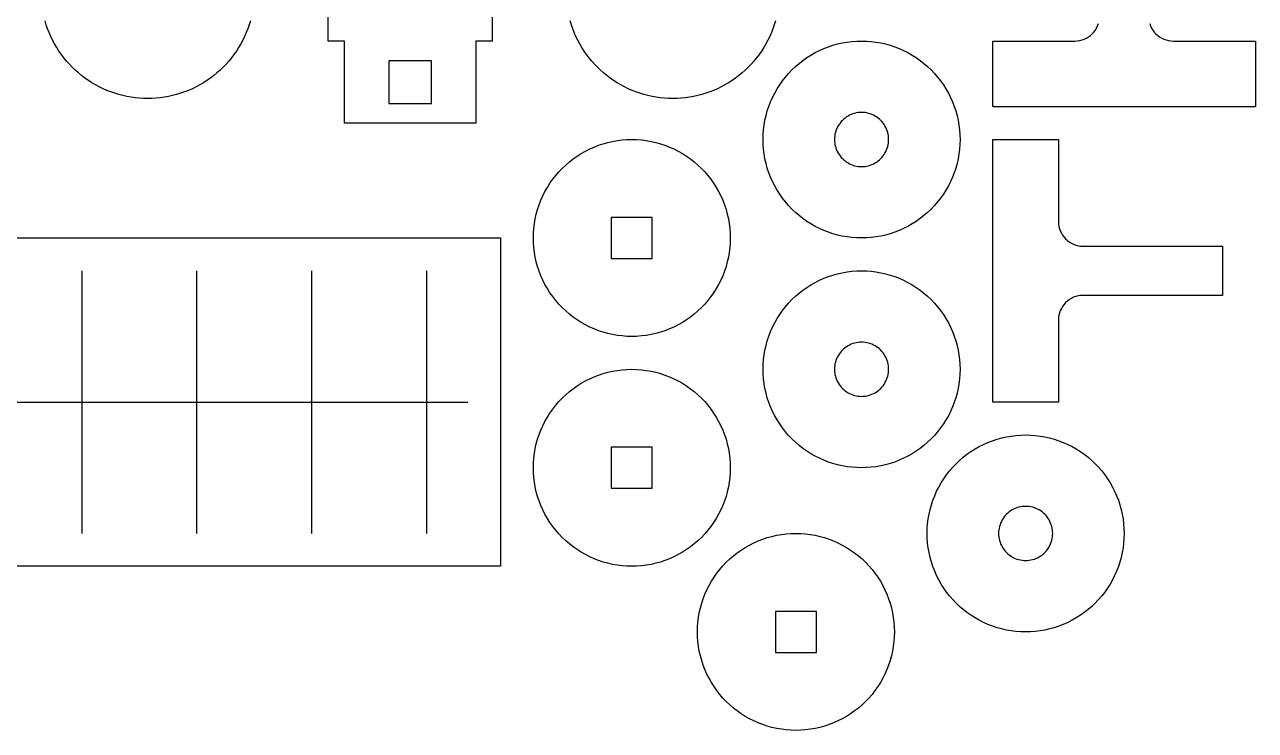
# Model space of a CAD drawing. Header units: millimetres. Extents: x 5 to 513, y 5 to 395.
# Drawn here: x 438 to 513, y 5 to 48 of the extents above; entities that cross this region are included whole.
import ezdxf

# ---------------------------------------------------------------- set-up
doc = ezdxf.new("R2010")
doc.units = ezdxf.units.MM
doc.layers.add('CUT', color=1, linetype='Continuous')
doc.layers.add('ENGRAVE', color=5, linetype='Continuous')

msp = doc.modelspace()

# ---------------------------------------------------------------- linework, layer by layer
at = {"layer": 'CUT'}
for points in [[(451.756, 48.236), (451.682, 47.991), (451.598, 47.75), (451.505, 47.513), (451.403, 47.279), (451.292, 47.049), (451.171, 46.824), (451.042, 46.604), (450.905, 46.389), (450.759, 46.179), (450.605, 45.976), (450.443, 45.779), (450.273, 45.588), (450.096, 45.404), (449.912, 45.227), (449.721, 45.057), (449.524, 44.895), (449.321, 44.741), (449.111, 44.595), (448.896, 44.458), (448.676, 44.329), (448.451, 44.208), (448.221, 44.097), (447.987, 43.995), (447.75, 43.902), (447.509, 43.818), (447.264, 43.744), (447.017, 43.68), (446.768, 43.625), (446.517, 43.58), (446.264, 43.545), (446.01, 43.52), (445.755, 43.505), (445.5, 43.5), (445.245, 43.505), (444.99, 43.52), (444.736, 43.545), (444.483, 43.58), (444.232, 43.625), (443.983, 43.68), (443.736, 43.744), (443.491, 43.818), (443.25, 43.902), (443.013, 43.995), (442.779, 44.097), (442.549, 44.208), (442.324, 44.329), (442.104, 44.458), (441.889, 44.595), (441.679, 44.741), (441.476, 44.895), (441.279, 45.057), (441.088, 45.227), (440.904, 45.404), (440.727, 45.588), (440.557, 45.779), (440.395, 45.976), (440.241, 46.179), (440.095, 46.389), (439.958, 46.604), (439.829, 46.824), (439.708, 47.049), (439.597, 47.279), (439.495, 47.513), (439.402, 47.75), (439.318, 47.991), (439.244, 48.236)], [(466.5, 48.5), (466.5, 47), (465.5, 47), (465.5, 42), (457.5, 42), (457.5, 47), (456.5, 47), (456.5, 48.5)], [(483.756, 48.236), (483.682, 47.991), (483.598, 47.75), (483.505, 47.513), (483.403, 47.279), (483.292, 47.049), (483.171, 46.824), (483.042, 46.604), (482.905, 46.389), (482.759, 46.179), (482.605, 45.976), (482.443, 45.779), (482.273, 45.588), (482.096, 45.404), (481.912, 45.227), (481.721, 45.057), (481.524, 44.895), (481.321, 44.741), (481.111, 44.595), (480.896, 44.458), (480.676, 44.329), (480.451, 44.208), (480.221, 44.097), (479.987, 43.995), (479.75, 43.902), (479.509, 43.818), (479.264, 43.744), (479.017, 43.68), (478.768, 43.625), (478.517, 43.58), (478.264, 43.545), (478.01, 43.52), (477.755, 43.505), (477.5, 43.5), (477.245, 43.505), (476.99, 43.52), (476.736, 43.545), (476.483, 43.58), (476.232, 43.625), (475.983, 43.68), (475.736, 43.744), (475.491, 43.818), (475.25, 43.902), (475.013, 43.995), (474.779, 44.097), (474.549, 44.208), (474.324, 44.329), (474.104, 44.458), (473.889, 44.595), (473.679, 44.741), (473.476, 44.895), (473.279, 45.057), (473.088, 45.227), (472.904, 45.404), (472.727, 45.588), (472.557, 45.779), (472.395, 45.976), (472.241, 46.179), (472.095, 46.389), (471.958, 46.604), (471.829, 46.824), (471.708, 47.049), (471.597, 47.279), (471.495, 47.513), (471.402, 47.75), (471.318, 47.991), (471.244, 48.236)], [(506.565, 48.065), (506.614, 47.926), (506.677, 47.793), (506.753, 47.667), (506.84, 47.548), (506.939, 47.439), (507.048, 47.34), (507.167, 47.253), (507.293, 47.177), (507.426, 47.114), (507.565, 47.065), (507.707, 47.029), (507.853, 47.007), (508, 47), (512.963, 47), (512.998, 46.998), (513, 46.963), (513, 43.037), (512.998, 43.002), (512.963, 43), (497.037, 43), (497.002, 43.002), (497, 43.037), (497, 46.963), (497.002, 46.998), (497.037, 47), (502, 47), (502.147, 47.007), (502.293, 47.029), (502.435, 47.065), (502.574, 47.114), (502.707, 47.177), (502.833, 47.253), (502.952, 47.34), (503.061, 47.439), (503.16, 47.548), (503.247, 47.667), (503.323, 47.793), (503.386, 47.926), (503.435, 48.065)]]:
    msp.add_lwpolyline(points, dxfattribs=at)
for points in [[(494.993, 40.706), (494.971, 40.412), (494.935, 40.12), (494.885, 39.829), (494.82, 39.542), (494.742, 39.258), (494.649, 38.979), (494.543, 38.704), (494.424, 38.435), (494.292, 38.172), (494.146, 37.915), (493.989, 37.667), (493.819, 37.426), (493.638, 37.194), (493.446, 36.971), (493.243, 36.757), (493.029, 36.554), (492.806, 36.362), (492.574, 36.181), (492.333, 36.011), (492.085, 35.854), (491.828, 35.708), (491.565, 35.576), (491.296, 35.457), (491.021, 35.351), (490.742, 35.258), (490.458, 35.18), (490.171, 35.115), (489.88, 35.065), (489.588, 35.029), (489.294, 35.007), (489, 35), (488.706, 35.007), (488.412, 35.029), (488.12, 35.065), (487.829, 35.115), (487.542, 35.18), (487.258, 35.258), (486.979, 35.351), (486.704, 35.457), (486.435, 35.576), (486.172, 35.708), (485.915, 35.854), (485.667, 36.011), (485.426, 36.181), (485.194, 36.362), (484.971, 36.554), (484.757, 36.757), (484.554, 36.971), (484.362, 37.194), (484.181, 37.426), (484.011, 37.667), (483.854, 37.915), (483.708, 38.172), (483.576, 38.435), (483.457, 38.704), (483.351, 38.979), (483.258, 39.258), (483.18, 39.542), (483.115, 39.829), (483.065, 40.12), (483.029, 40.412), (483.007, 40.706), (483, 41), (483.007, 41.294), (483.029, 41.588), (483.065, 41.88), (483.115, 42.171), (483.18, 42.458), (483.258, 42.742), (483.351, 43.021), (483.457, 43.296), (483.576, 43.565), (483.708, 43.828), (483.854, 44.085), (484.011, 44.333), (484.181, 44.574), (484.362, 44.806), (484.554, 45.029), (484.757, 45.243), (484.971, 45.446), (485.194, 45.638), (485.426, 45.819), (485.667, 45.989), (485.915, 46.146), (486.172, 46.292), (486.435, 46.424), (486.704, 46.543), (486.979, 46.649), (487.258, 46.742), (487.542, 46.82), (487.829, 46.885), (488.12, 46.935), (488.412, 46.971), (488.706, 46.993), (489, 47), (489.294, 46.993), (489.588, 46.971), (489.88, 46.935), (490.171, 46.885), (490.458, 46.82), (490.742, 46.742), (491.021, 46.649), (491.296, 46.543), (491.565, 46.424), (491.828, 46.292), (492.085, 46.146), (492.333, 45.989), (492.574, 45.819), (492.806, 45.638), (493.029, 45.446), (493.243, 45.243), (493.446, 45.029), (493.638, 44.806), (493.819, 44.574), (493.989, 44.333), (494.146, 44.085), (494.292, 43.828), (494.424, 43.565), (494.543, 43.296), (494.649, 43.021), (494.742, 42.742), (494.82, 42.458), (494.885, 42.171), (494.935, 41.88), (494.971, 41.588), (494.993, 41.294), (495, 41)], [(460.2, 45.8), (460.2, 43.2), (462.8, 43.2), (462.8, 45.8)], [(490.646, 41.108), (490.636, 41.215), (490.618, 41.322), (490.594, 41.427), (490.562, 41.53), (490.524, 41.631), (490.48, 41.73), (490.429, 41.825), (490.372, 41.917), (490.309, 42.004), (490.241, 42.088), (490.167, 42.167), (490.088, 42.241), (490.004, 42.309), (489.917, 42.372), (489.825, 42.429), (489.73, 42.48), (489.631, 42.524), (489.53, 42.562), (489.427, 42.594), (489.322, 42.618), (489.215, 42.636), (489.108, 42.646), (489, 42.65), (488.892, 42.646), (488.785, 42.636), (488.678, 42.618), (488.573, 42.594), (488.47, 42.562), (488.369, 42.524), (488.27, 42.48), (488.175, 42.429), (488.083, 42.372), (487.996, 42.309), (487.912, 42.241), (487.833, 42.167), (487.759, 42.088), (487.691, 42.004), (487.628, 41.917), (487.571, 41.825), (487.52, 41.73), (487.476, 41.631), (487.438, 41.53), (487.406, 41.427), (487.382, 41.322), (487.364, 41.215), (487.354, 41.108), (487.35, 41), (487.354, 40.892), (487.364, 40.785), (487.382, 40.678), (487.406, 40.573), (487.438, 40.47), (487.476, 40.369), (487.52, 40.27), (487.571, 40.175), (487.628, 40.083), (487.691, 39.996), (487.759, 39.912), (487.833, 39.833), (487.912, 39.759), (487.996, 39.691), (488.083, 39.628), (488.175, 39.571), (488.27, 39.52), (488.369, 39.476), (488.47, 39.438), (488.573, 39.406), (488.678, 39.382), (488.785, 39.364), (488.892, 39.354), (489, 39.35), (489.108, 39.354), (489.215, 39.364), (489.322, 39.382), (489.427, 39.406), (489.53, 39.438), (489.631, 39.476), (489.73, 39.52), (489.825, 39.571), (489.917, 39.628), (490.004, 39.691), (490.088, 39.759), (490.167, 39.833), (490.241, 39.912), (490.309, 39.996), (490.372, 40.083), (490.429, 40.175), (490.48, 40.27), (490.524, 40.369), (490.562, 40.47), (490.594, 40.573), (490.618, 40.678), (490.636, 40.785), (490.646, 40.892), (490.65, 41)], [(480.993, 34.706), (480.971, 34.412), (480.935, 34.12), (480.885, 33.829), (480.82, 33.542), (480.742, 33.258), (480.649, 32.979), (480.543, 32.704), (480.424, 32.435), (480.292, 32.172), (480.146, 31.915), (479.989, 31.667), (479.819, 31.426), (479.638, 31.194), (479.446, 30.971), (479.243, 30.757), (479.029, 30.554), (478.806, 30.362), (478.574, 30.181), (478.333, 30.011), (478.085, 29.854), (477.828, 29.708), (477.565, 29.576), (477.296, 29.457), (477.021, 29.351), (476.742, 29.258), (476.458, 29.18), (476.171, 29.115), (475.88, 29.065), (475.588, 29.029), (475.294, 29.007), (475, 29), (474.706, 29.007), (474.412, 29.029), (474.12, 29.065), (473.829, 29.115), (473.542, 29.18), (473.258, 29.258), (472.979, 29.351), (472.704, 29.457), (472.435, 29.576), (472.172, 29.708), (471.915, 29.854), (471.667, 30.011), (471.426, 30.181), (471.194, 30.362), (470.971, 30.554), (470.757, 30.757), (470.554, 30.971), (470.362, 31.194), (470.181, 31.426), (470.011, 31.667), (469.854, 31.915), (469.708, 32.172), (469.576, 32.435), (469.457, 32.704), (469.351, 32.979), (469.258, 33.258), (469.18, 33.542), (469.115, 33.829), (469.065, 34.12), (469.029, 34.412), (469.007, 34.706), (469, 35), (469.007, 35.294), (469.029, 35.588), (469.065, 35.88), (469.115, 36.171), (469.18, 36.458), (469.258, 36.742), (469.351, 37.021), (469.457, 37.296), (469.576, 37.565), (469.708, 37.828), (469.854, 38.085), (470.011, 38.333), (470.181, 38.574), (470.362, 38.806), (470.554, 39.029), (470.757, 39.243), (470.971, 39.446), (471.194, 39.638), (471.426, 39.819), (471.667, 39.989), (471.915, 40.146), (472.172, 40.292), (472.435, 40.424), (472.704, 40.543), (472.979, 40.649), (473.258, 40.742), (473.542, 40.82), (473.829, 40.885), (474.12, 40.935), (474.412, 40.971), (474.706, 40.993), (475, 41), (475.294, 40.993), (475.588, 40.971), (475.88, 40.935), (476.171, 40.885), (476.458, 40.82), (476.742, 40.742), (477.021, 40.649), (477.296, 40.543), (477.565, 40.424), (477.828, 40.292), (478.085, 40.146), (478.333, 39.989), (478.574, 39.819), (478.806, 39.638), (479.029, 39.446), (479.243, 39.243), (479.446, 39.029), (479.638, 38.806), (479.819, 38.574), (479.989, 38.333), (480.146, 38.085), (480.292, 37.828), (480.424, 37.565), (480.543, 37.296), (480.649, 37.021), (480.742, 36.742), (480.82, 36.458), (480.885, 36.171), (480.935, 35.88), (480.971, 35.588), (480.993, 35.294), (481, 35)], [(500.998, 25.002), (500.963, 25), (497.037, 25), (497.002, 25.002), (497, 25.037), (497, 40.963), (497.002, 40.998), (497.037, 41), (500.963, 41), (500.998, 40.998), (501, 40.963), (501, 36), (501.007, 35.853), (501.029, 35.707), (501.065, 35.565), (501.114, 35.426), (501.177, 35.293), (501.253, 35.167), (501.34, 35.048), (501.439, 34.939), (501.548, 34.84), (501.667, 34.753), (501.793, 34.677), (501.926, 34.614), (502.065, 34.565), (502.207, 34.529), (502.353, 34.507), (502.5, 34.5), (510.963, 34.5), (510.998, 34.498), (511, 34.463), (511, 31.537), (510.998, 31.502), (510.963, 31.5), (502.5, 31.5), (502.353, 31.493), (502.207, 31.471), (502.065, 31.435), (501.926, 31.386), (501.793, 31.323), (501.667, 31.247), (501.548, 31.16), (501.439, 31.061), (501.34, 30.952), (501.253, 30.833), (501.177, 30.707), (501.114, 30.574), (501.065, 30.435), (501.029, 30.293), (501.007, 30.147), (501, 30), (501, 25.037)], [(476.25, 36.25), (473.75, 36.25), (473.75, 33.75), (476.25, 33.75)], [(409, 15), (409, 35), (467, 35), (467, 15)], [(494.993, 26.706), (494.971, 26.412), (494.935, 26.12), (494.885, 25.829), (494.82, 25.542), (494.742, 25.258), (494.649, 24.979), (494.543, 24.704), (494.424, 24.435), (494.292, 24.172), (494.146, 23.915), (493.989, 23.667), (493.819, 23.426), (493.638, 23.194), (493.446, 22.971), (493.243, 22.757), (493.029, 22.554), (492.806, 22.362), (492.574, 22.181), (492.333, 22.011), (492.085, 21.854), (491.828, 21.708), (491.565, 21.576), (491.296, 21.457), (491.021, 21.351), (490.742, 21.258), (490.458, 21.18), (490.171, 21.115), (489.88, 21.065), (489.588, 21.029), (489.294, 21.007), (489, 21), (488.706, 21.007), (488.412, 21.029), (488.12, 21.065), (487.829, 21.115), (487.542, 21.18), (487.258, 21.258), (486.979, 21.351), (486.704, 21.457), (486.435, 21.576), (486.172, 21.708), (485.915, 21.854), (485.667, 22.011), (485.426, 22.181), (485.194, 22.362), (484.971, 22.554), (484.757, 22.757), (484.554, 22.971), (484.362, 23.194), (484.181, 23.426), (484.011, 23.667), (483.854, 23.915), (483.708, 24.172), (483.576, 24.435), (483.457, 24.704), (483.351, 24.979), (483.258, 25.258), (483.18, 25.542), (483.115, 25.829), (483.065, 26.12), (483.029, 26.412), (483.007, 26.706), (483, 27), (483.007, 27.294), (483.029, 27.588), (483.065, 27.88), (483.115, 28.171), (483.18, 28.458), (483.258, 28.742), (483.351, 29.021), (483.457, 29.296), (483.576, 29.565), (483.708, 29.828), (483.854, 30.085), (484.011, 30.333), (484.181, 30.574), (484.362, 30.806), (484.554, 31.029), (484.757, 31.243), (484.971, 31.446), (485.194, 31.638), (485.426, 31.819), (485.667, 31.989), (485.915, 32.146), (486.172, 32.292), (486.435, 32.424), (486.704, 32.543), (486.979, 32.649), (487.258, 32.742), (487.542, 32.82), (487.829, 32.885), (488.12, 32.935), (488.412, 32.971), (488.706, 32.993), (489, 33), (489.294, 32.993), (489.588, 32.971), (489.88, 32.935), (490.171, 32.885), (490.458, 32.82), (490.742, 32.742), (491.021, 32.649), (491.296, 32.543), (491.565, 32.424), (491.828, 32.292), (492.085, 32.146), (492.333, 31.989), (492.574, 31.819), (492.806, 31.638), (493.029, 31.446), (493.243, 31.243), (493.446, 31.029), (493.638, 30.806), (493.819, 30.574), (493.989, 30.333), (494.146, 30.085), (494.292, 29.828), (494.424, 29.565), (494.543, 29.296), (494.649, 29.021), (494.742, 28.742), (494.82, 28.458), (494.885, 28.171), (494.935, 27.88), (494.971, 27.588), (494.993, 27.294), (495, 27)], [(490.646, 27.108), (490.636, 27.215), (490.618, 27.322), (490.594, 27.427), (490.562, 27.53), (490.524, 27.631), (490.48, 27.73), (490.429, 27.825), (490.372, 27.917), (490.309, 28.004), (490.241, 28.088), (490.167, 28.167), (490.088, 28.241), (490.004, 28.309), (489.917, 28.372), (489.825, 28.429), (489.73, 28.48), (489.631, 28.524), (489.53, 28.562), (489.427, 28.594), (489.322, 28.618), (489.215, 28.636), (489.108, 28.646), (489, 28.65), (488.892, 28.646), (488.785, 28.636), (488.678, 28.618), (488.573, 28.594), (488.47, 28.562), (488.369, 28.524), (488.27, 28.48), (488.175, 28.429), (488.083, 28.372), (487.996, 28.309), (487.912, 28.241), (487.833, 28.167), (487.759, 28.088), (487.691, 28.004), (487.628, 27.917), (487.571, 27.825), (487.52, 27.73), (487.476, 27.631), (487.438, 27.53), (487.406, 27.427), (487.382, 27.322), (487.364, 27.215), (487.354, 27.108), (487.35, 27), (487.354, 26.892), (487.364, 26.785), (487.382, 26.678), (487.406, 26.573), (487.438, 26.47), (487.476, 26.369), (487.52, 26.27), (487.571, 26.175), (487.628, 26.083), (487.691, 25.996), (487.759, 25.912), (487.833, 25.833), (487.912, 25.759), (487.996, 25.691), (488.083, 25.628), (488.175, 25.571), (488.27, 25.52), (488.369, 25.476), (488.47, 25.438), (488.573, 25.406), (488.678, 25.382), (488.785, 25.364), (488.892, 25.354), (489, 25.35), (489.108, 25.354), (489.215, 25.364), (489.322, 25.382), (489.427, 25.406), (489.53, 25.438), (489.631, 25.476), (489.73, 25.52), (489.825, 25.571), (489.917, 25.628), (490.004, 25.691), (490.088, 25.759), (490.167, 25.833), (490.241, 25.912), (490.309, 25.996), (490.372, 26.083), (490.429, 26.175), (490.48, 26.27), (490.524, 26.369), (490.562, 26.47), (490.594, 26.573), (490.618, 26.678), (490.636, 26.785), (490.646, 26.892), (490.65, 27)], [(480.993, 20.706), (480.971, 20.412), (480.935, 20.12), (480.885, 19.829), (480.82, 19.542), (480.742, 19.258), (480.649, 18.979), (480.543, 18.704), (480.424, 18.435), (480.292, 18.172), (480.146, 17.915), (479.989, 17.667), (479.819, 17.426), (479.638, 17.194), (479.446, 16.971), (479.243, 16.757), (479.029, 16.554), (478.806, 16.362), (478.574, 16.181), (478.333, 16.011), (478.085, 15.854), (477.828, 15.708), (477.565, 15.576), (477.296, 15.457), (477.021, 15.351), (476.742, 15.258), (476.458, 15.18), (476.171, 15.115), (475.88, 15.065), (475.588, 15.029), (475.294, 15.007), (475, 15), (474.706, 15.007), (474.412, 15.029), (474.12, 15.065), (473.829, 15.115), (473.542, 15.18), (473.258, 15.258), (472.979, 15.351), (472.704, 15.457), (472.435, 15.576), (472.172, 15.708), (471.915, 15.854), (471.667, 16.011), (471.426, 16.181), (471.194, 16.362), (470.971, 16.554), (470.757, 16.757), (470.554, 16.971), (470.362, 17.194), (470.181, 17.426), (470.011, 17.667), (469.854, 17.915), (469.708, 18.172), (469.576, 18.435), (469.457, 18.704), (469.351, 18.979), (469.258, 19.258), (469.18, 19.542), (469.115, 19.829), (469.065, 20.12), (469.029, 20.412), (469.007, 20.706), (469, 21), (469.007, 21.294), (469.029, 21.588), (469.065, 21.88), (469.115, 22.171), (469.18, 22.458), (469.258, 22.742), (469.351, 23.021), (469.457, 23.296), (469.576, 23.565), (469.708, 23.828), (469.854, 24.085), (470.011, 24.333), (470.181, 24.574), (470.362, 24.806), (470.554, 25.029), (470.757, 25.243), (470.971, 25.446), (471.194, 25.638), (471.426, 25.819), (471.667, 25.989), (471.915, 26.146), (472.172, 26.292), (472.435, 26.424), (472.704, 26.543), (472.979, 26.649), (473.258, 26.742), (473.542, 26.82), (473.829, 26.885), (474.12, 26.935), (474.412, 26.971), (474.706, 26.993), (475, 27), (475.294, 26.993), (475.588, 26.971), (475.88, 26.935), (476.171, 26.885), (476.458, 26.82), (476.742, 26.742), (477.021, 26.649), (477.296, 26.543), (477.565, 26.424), (477.828, 26.292), (478.085, 26.146), (478.333, 25.989), (478.574, 25.819), (478.806, 25.638), (479.029, 25.446), (479.243, 25.243), (479.446, 25.029), (479.638, 24.806), (479.819, 24.574), (479.989, 24.333), (480.146, 24.085), (480.292, 23.828), (480.424, 23.565), (480.543, 23.296), (480.649, 23.021), (480.742, 22.742), (480.82, 22.458), (480.885, 22.171), (480.935, 21.88), (480.971, 21.588), (480.993, 21.294), (481, 21)], [(504.993, 16.706), (504.971, 16.412), (504.935, 16.12), (504.885, 15.829), (504.82, 15.542), (504.742, 15.258), (504.649, 14.979), (504.543, 14.704), (504.424, 14.435), (504.292, 14.172), (504.146, 13.915), (503.989, 13.667), (503.819, 13.426), (503.638, 13.194), (503.446, 12.971), (503.243, 12.757), (503.029, 12.554), (502.806, 12.362), (502.574, 12.181), (502.333, 12.011), (502.085, 11.854), (501.828, 11.708), (501.565, 11.576), (501.296, 11.457), (501.021, 11.351), (500.742, 11.258), (500.458, 11.18), (500.171, 11.115), (499.88, 11.065), (499.588, 11.029), (499.294, 11.007), (499, 11), (498.706, 11.007), (498.412, 11.029), (498.12, 11.065), (497.829, 11.115), (497.542, 11.18), (497.258, 11.258), (496.979, 11.351), (496.704, 11.457), (496.435, 11.576), (496.172, 11.708), (495.915, 11.854), (495.667, 12.011), (495.426, 12.181), (495.194, 12.362), (494.971, 12.554), (494.757, 12.757), (494.554, 12.971), (494.362, 13.194), (494.181, 13.426), (494.011, 13.667), (493.854, 13.915), (493.708, 14.172), (493.576, 14.435), (493.457, 14.704), (493.351, 14.979), (493.258, 15.258), (493.18, 15.542), (493.115, 15.829), (493.065, 16.12), (493.029, 16.412), (493.007, 16.706), (493, 17), (493.007, 17.294), (493.029, 17.588), (493.065, 17.88), (493.115, 18.171), (493.18, 18.458), (493.258, 18.742), (493.351, 19.021), (493.457, 19.296), (493.576, 19.565), (493.708, 19.828), (493.854, 20.085), (494.011, 20.333), (494.181, 20.574), (494.362, 20.806), (494.554, 21.029), (494.757, 21.243), (494.971, 21.446), (495.194, 21.638), (495.426, 21.819), (495.667, 21.989), (495.915, 22.146), (496.172, 22.292), (496.435, 22.424), (496.704, 22.543), (496.979, 22.649), (497.258, 22.742), (497.542, 22.82), (497.829, 22.885), (498.12, 22.935), (498.412, 22.971), (498.706, 22.993), (499, 23), (499.294, 22.993), (499.588, 22.971), (499.88, 22.935), (500.171, 22.885), (500.458, 22.82), (500.742, 22.742), (501.021, 22.649), (501.296, 22.543), (501.565, 22.424), (501.828, 22.292), (502.085, 22.146), (502.333, 21.989), (502.574, 21.819), (502.806, 21.638), (503.029, 21.446), (503.243, 21.243), (503.446, 21.029), (503.638, 20.806), (503.819, 20.574), (503.989, 20.333), (504.146, 20.085), (504.292, 19.828), (504.424, 19.565), (504.543, 19.296), (504.649, 19.021), (504.742, 18.742), (504.82, 18.458), (504.885, 18.171), (504.935, 17.88), (504.971, 17.588), (504.993, 17.294), (505, 17)], [(476.25, 22.25), (473.75, 22.25), (473.75, 19.75), (476.25, 19.75)], [(500.646, 17.108), (500.636, 17.215), (500.618, 17.322), (500.594, 17.427), (500.562, 17.53), (500.524, 17.631), (500.48, 17.73), (500.429, 17.825), (500.372, 17.917), (500.309, 18.004), (500.241, 18.088), (500.167, 18.167), (500.088, 18.241), (500.004, 18.309), (499.917, 18.372), (499.825, 18.429), (499.73, 18.48), (499.631, 18.524), (499.53, 18.562), (499.427, 18.594), (499.322, 18.618), (499.215, 18.636), (499.108, 18.646), (499, 18.65), (498.892, 18.646), (498.785, 18.636), (498.678, 18.618), (498.573, 18.594), (498.47, 18.562), (498.369, 18.524), (498.27, 18.48), (498.175, 18.429), (498.083, 18.372), (497.996, 18.309), (497.912, 18.241), (497.833, 18.167), (497.759, 18.088), (497.691, 18.004), (497.628, 17.917), (497.571, 17.825), (497.52, 17.73), (497.476, 17.631), (497.438, 17.53), (497.406, 17.427), (497.382, 17.322), (497.364, 17.215), (497.354, 17.108), (497.35, 17), (497.354, 16.892), (497.364, 16.785), (497.382, 16.678), (497.406, 16.573), (497.438, 16.47), (497.476, 16.369), (497.52, 16.27), (497.571, 16.175), (497.628, 16.083), (497.691, 15.996), (497.759, 15.912), (497.833, 15.833), (497.912, 15.759), (497.996, 15.691), (498.083, 15.628), (498.175, 15.571), (498.27, 15.52), (498.369, 15.476), (498.47, 15.438), (498.573, 15.406), (498.678, 15.382), (498.785, 15.364), (498.892, 15.354), (499, 15.35), (499.108, 15.354), (499.215, 15.364), (499.322, 15.382), (499.427, 15.406), (499.53, 15.438), (499.631, 15.476), (499.73, 15.52), (499.825, 15.571), (499.917, 15.628), (500.004, 15.691), (500.088, 15.759), (500.167, 15.833), (500.241, 15.912), (500.309, 15.996), (500.372, 16.083), (500.429, 16.175), (500.48, 16.27), (500.524, 16.369), (500.562, 16.47), (500.594, 16.573), (500.618, 16.678), (500.636, 16.785), (500.646, 16.892), (500.65, 17)], [(490.993, 10.706), (490.971, 10.412), (490.935, 10.12), (490.885, 9.829), (490.82, 9.542), (490.742, 9.258), (490.649, 8.979), (490.543, 8.704), (490.424, 8.435), (490.292, 8.172), (490.146, 7.915), (489.989, 7.667), (489.819, 7.426), (489.638, 7.194), (489.446, 6.971), (489.243, 6.757), (489.029, 6.554), (488.806, 6.362), (488.574, 6.181), (488.333, 6.011), (488.085, 5.854), (487.828, 5.708), (487.565, 5.576), (487.296, 5.457), (487.021, 5.351), (486.742, 5.258), (486.458, 5.18), (486.171, 5.115), (485.88, 5.065), (485.588, 5.029), (485.294, 5.007), (485, 5), (484.706, 5.007), (484.412, 5.029), (484.12, 5.065), (483.829, 5.115), (483.542, 5.18), (483.258, 5.258), (482.979, 5.351), (482.704, 5.457), (482.435, 5.576), (482.172, 5.708), (481.915, 5.854), (481.667, 6.011), (481.426, 6.181), (481.194, 6.362), (480.971, 6.554), (480.757, 6.757), (480.554, 6.971), (480.362, 7.194), (480.181, 7.426), (480.011, 7.667), (479.854, 7.915), (479.708, 8.172), (479.576, 8.435), (479.457, 8.704), (479.351, 8.979), (479.258, 9.258), (479.18, 9.542), (479.115, 9.829), (479.065, 10.12), (479.029, 10.412), (479.007, 10.706), (479, 11), (479.007, 11.294), (479.029, 11.588), (479.065, 11.88), (479.115, 12.171), (479.18, 12.458), (479.258, 12.742), (479.351, 13.021), (479.457, 13.296), (479.576, 13.565), (479.708, 13.828), (479.854, 14.085), (480.011, 14.333), (480.181, 14.574), (480.362, 14.806), (480.554, 15.029), (480.757, 15.243), (480.971, 15.446), (481.194, 15.638), (481.426, 15.819), (481.667, 15.989), (481.915, 16.146), (482.172, 16.292), (482.435, 16.424), (482.704, 16.543), (482.979, 16.649), (483.258, 16.742), (483.542, 16.82), (483.829, 16.885), (484.12, 16.935), (484.412, 16.971), (484.706, 16.993), (485, 17), (485.294, 16.993), (485.588, 16.971), (485.88, 16.935), (486.171, 16.885), (486.458, 16.82), (486.742, 16.742), (487.021, 16.649), (487.296, 16.543), (487.565, 16.424), (487.828, 16.292), (488.085, 16.146), (488.333, 15.989), (488.574, 15.819), (488.806, 15.638), (489.029, 15.446), (489.243, 15.243), (489.446, 15.029), (489.638, 14.806), (489.819, 14.574), (489.989, 14.333), (490.146, 14.085), (490.292, 13.828), (490.424, 13.565), (490.543, 13.296), (490.649, 13.021), (490.742, 12.742), (490.82, 12.458), (490.885, 12.171), (490.935, 11.88), (490.971, 11.588), (490.993, 11.294), (491, 11)], [(486.25, 12.25), (483.75, 12.25), (483.75, 9.75), (486.25, 9.75)]]:
    msp.add_lwpolyline(points, close=True, dxfattribs=at)
at = {"layer": 'ENGRAVE'}
for points in [[(441.5, 17), (441.5, 33)], [(448.5, 17), (448.5, 33)], [(455.5, 17), (455.5, 33)], [(462.5, 17), (462.5, 33)], [(425.5, 25), (465, 25)]]:
    msp.add_lwpolyline(points, dxfattribs=at)

doc.saveas('drawing.dxf')
